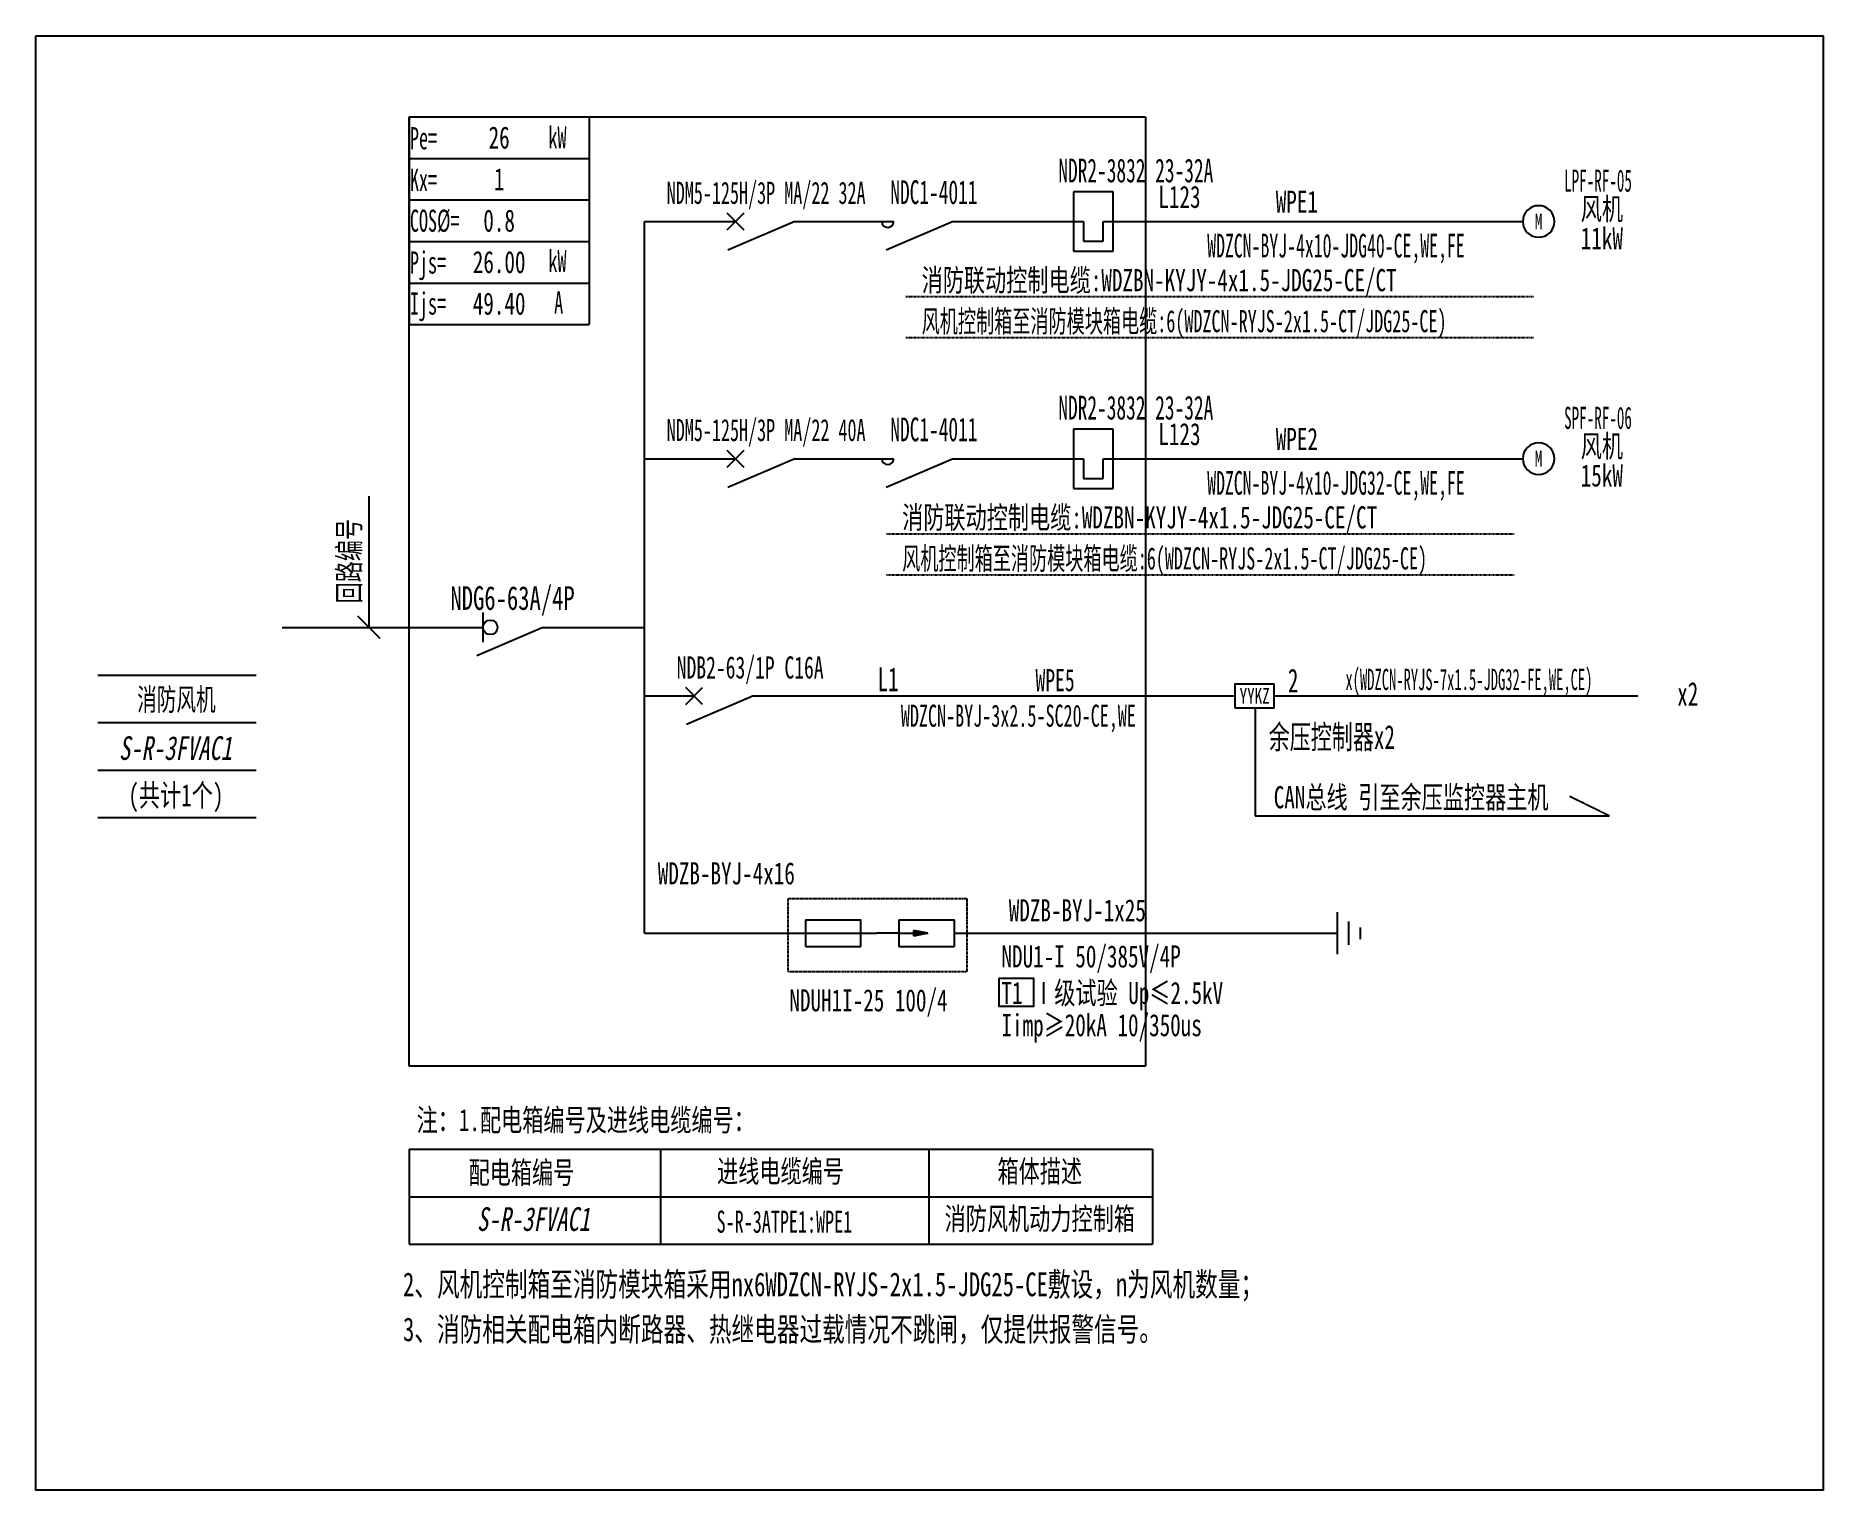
# Model space of a CAD drawing. Extents: x 424994 to 427469, y 333846 to 335860.
import ezdxf
from ezdxf.enums import TextEntityAlignment as Align

# ---------------------------------------------------------------- set-up
doc = ezdxf.new("R2010")
doc.units = 0
doc.header["$MEASUREMENT"] = 0
for name, pattern in [('DASH', [0.35, 0.25, -0.1]), ('DASHDOT', [1, 0.5, -0.25, 0, -0.25]), ('DASHED', [0.75, 0.5, -0.25]), ('DASHED2', [0.375, 0.25, -0.125])]:
    doc.linetypes.add(name, pattern=pattern)
for name, color, linetype in [('D_E_Eqpm(强电设备)', 100, 'Continuous'), ('D_E_Eqpm（强电设备）', 100, 'Continuous'), ('D_E_Text(强电文字)', 51, 'Continuous'), ('D_E_Text（强电文字）', 51, 'Continuous'), ('D_E_Wire(强电线缆)', 10, 'Continuous'), ('D_E_Wire（强电线缆）', 10, 'Continuous'), ('D_Em_Eqpm（消防设备）', 100, 'Continuous'), ('D_T_TableDim（表格尺寸）', 255, 'Continuous'), ('E_E_Text（强电文字）', 51, 'Continuous'), ('系统图', 220, 'Continuous')]:
    doc.layers.add(name, color=color, linetype=linetype)
doc.styles.add('$1$电气', font='', dxfattribs={"width": 0.7})
doc.styles.add('$1$电气箱', font='simhei.ttf', dxfattribs={"width": 0.8, "oblique": 10})
doc.styles.add('$3$电气', font='', dxfattribs={"width": 0.7})
doc.styles.add('电气', font='', dxfattribs={"width": 0.7})
doc.styles.add('电气箱', font='simhei.ttf', dxfattribs={"width": 0.8, "oblique": 10})
doc.styles.get('$1$电气').set_extended_font_data('SimSun')
doc.styles.get('$3$电气').set_extended_font_data('SimSun')
doc.styles.get('电气').set_extended_font_data('SimSun')

# ---------------------------------------------------------------- blocks, each defined once
blk = doc.blocks.new('1')
at = {"layer": 'D_E_Eqpm(强电设备)'}
for p, q in [((-314387, 61832), (-314387, 61082)), ((-313887, 61832), (-314387, 61832)), ((-313887, 61082), (-313887, 61832)), ((-314262, 61457), (-314262, 61207)), ((-314012, 61207), (-314012, 61457)), ((-314387, 61082), (-313887, 61082)), ((-314262, 61207), (-314012, 61207))]:
    blk.add_line(p, q, dxfattribs=at)
blk = doc.blocks.new('A$C670F4C17')
at = {"layer": 'D_E_Wire（强电线缆）', "linetype": 'DASHDOT', "ltscale": 0.5}
blk.add_line((0, 0), (7936, 0), dxfattribs=at)
at = {"layer": 'D_E_Text（强电文字）', "style": '电气', "width": 0.7}
blk.add_text('消防联动控制电缆:WDZBN-KYJY-4x1.5-JDG25-CE/CT', height=280, dxfattribs=at).set_placement((198, 68))
blk = doc.blocks.new('A$C70CE04DF')
at = {"layer": 'D_E_Wire（强电线缆）', "linetype": 'DASHDOT', "ltscale": 0.5}
blk.add_line((0, 0), (7936, 0), dxfattribs=at)
at = {"layer": 'D_E_Text（强电文字）', "style": '电气', "width": 0.6}
blk.add_text('风机控制箱至消防模块箱电缆:6(WDZCN-RYJS-2x1.5-CT/JDG25-CE)', height=280, dxfattribs=at).set_placement((198, 68))
blk = doc.blocks.new('电机')
at = {"layer": 'D_E_Eqpm（强电设备）'}
for start, end in [(90, 180), (180, 270), (0, 90), (270, 0)]:
    blk.add_arc((0, 0), 200, start, end, dxfattribs=at)
at = {"layer": 'D_E_Eqpm（强电设备）', "color": 51, "style": '电气', "width": 0.7}
blk.add_text('M', height=200, dxfattribs=at).set_placement((0, 0), align=Align.MIDDLE)

msp = doc.modelspace()

# ---------------------------------------------------------------- linework, layer by layer
at = {"linetype": 'DASHED'}
for p, q in [((425511.5, 335747.5, 0), (426530.6, 335747.5, 0)), ((425511.5, 334433.4, 0), (425511.5, 335747.5, 0)), ((426530.6, 335747.5, 0), (426530.6, 334433.4, 0)), ((426530.6, 334433.4, 0), (425511.5, 334433.4, 0))]:
    msp.add_line(p, q, dxfattribs=at)
at = {"linetype": 'DASHED2', "elevation": 0}
msp.add_lwpolyline([(426036, 334665.6), (426283.4, 334665.6), (426283.4, 334563.7), (426036, 334563.7)], close=True, dxfattribs=at)
at = {"layer": 'D_E_Eqpm(强电设备)', "color": 100}
for p, q in [((425951.6, 335591.2, 0), (425974.8, 335614.4, 0)), ((425974.8, 335591.2, 0), (425951.6, 335614.4, 0)), ((425974.8, 335614.4, 0), (425951.6, 335591.2, 0)), ((425951.6, 335614.4, 0), (425974.8, 335591.2, 0)), ((426045.4, 335602.8, 0), (425952.7, 335563.1, 0)), ((426264.3, 335602.8, 0), (426171.6, 335563.1, 0)), ((425951.6, 335262.7, 0), (425974.8, 335285.9, 0)), ((425974.8, 335262.7, 0), (425951.6, 335285.9, 0)), ((425974.8, 335285.9, 0), (425951.6, 335262.7, 0)), ((425951.6, 335285.9, 0), (425974.8, 335262.7, 0)), ((426045.4, 335274.3, 0), (425952.7, 335234.6, 0)), ((426264.3, 335274.3, 0), (426171.6, 335234.6, 0))]:
    msp.add_line(p, q, dxfattribs=at)
at = {"layer": 'D_E_Eqpm(强电设备)'}
for p, q in [((426060.2, 334636, 0), (426137.1, 334636, 0)), ((426060.2, 334636, 0), (426060.2, 334598.7, 0)), ((426136.9, 334598.7, 0), (426136.9, 334636, 0)), ((426189.5, 334636, 0), (426189.5, 334598.7, 0)), ((426189.5, 334636, 0), (426266.5, 334636, 0)), ((426266.2, 334598.7, 0), (426266.2, 334636, 0)), ((426189.5, 334617.4, 0), (426158.4, 334617.4, 0)), ((426189.5, 334617.4, 0), (426229.4, 334617.4, 0)), ((426229.4, 334617.4, 0), (426210, 334621.3, 0)), ((426210, 334613.4, 0), (426210, 334621.3, 0)), ((426229.4, 334617.4, 0), (426210, 334613.4, 0)), ((426060.2, 334598.7, 0), (426136.9, 334598.7, 0)), ((426189.5, 334598.7, 0), (426266.2, 334598.7, 0))]:
    msp.add_line(p, q, dxfattribs=at)
at = {"layer": 'D_E_Eqpm(强电设备)', "color": 100}
for centre in [(426174, 335602.8, 0), (426174, 335274.3, 0)]:
    msp.add_arc(centre, 8.21, 180, 0, dxfattribs=at)
at = {"layer": 'D_E_Eqpm(强电设备)'}
msp.add_solid([(426210, 334613.4, 0), (426229.4, 334617.4, 0), (426210, 334621.3, 0)], dxfattribs=at)
at = {"layer": 'D_E_Eqpm（强电设备）'}
for p, q in [((425613.6, 335061.6, 0), (425613.6, 335020.1, 0)), ((425894.4, 334934.2, 0), (425917.6, 334957.5, 0)), ((425917.6, 334934.2, 0), (425894.4, 334957.5, 0)), ((425894.4, 334934.2, 0), (425917.6, 334957.5, 0)), ((425917.6, 334934.2, 0), (425894.4, 334957.5, 0)), ((425988.1, 334945.8, 0), (425895.4, 334906.1, 0)), ((425988.1, 334945.8, 0), (425895.4, 334906.1, 0))]:
    msp.add_line(p, q, dxfattribs=at)
at = {"layer": 'D_E_Eqpm（强电设备）', "color": 100}
msp.add_line((425605.1, 335002, 0), (425695.7, 335040.8, 0), dxfattribs=at)
at = {"layer": 'D_E_Eqpm（强电设备）'}
msp.add_circle((425623.7, 335040.8, 0), 10.1, dxfattribs=at)
at = {"layer": 'D_E_Text（强电文字）'}
for p, q in [((425511.5, 335747.5, 0), (425511.5, 335460.1, 0)), ((425511.5, 335747.5, 0), (425760.6, 335747.5, 0)), ((425760.6, 335747.5, 0), (425760.6, 335460.1, 0)), ((425511.5, 335690.1, 0), (425760.6, 335690.1, 0)), ((425511.5, 335632.6, 0), (425760.6, 335632.6, 0)), ((425511.5, 335575.1, 0), (425760.6, 335575.1, 0)), ((425511.5, 335517.6, 0), (425760.6, 335517.6, 0)), ((425511.5, 335460.1, 0), (425760.6, 335460.1, 0)), ((425455.9, 335040.8, 0), (425455.9, 335222.5, 0)), ((425471.4, 335025.3, 0), (425440.4, 335056.3, 0))]:
    msp.add_line(p, q, dxfattribs=at)
at = {"layer": 'D_E_Text（强电文字）', "elevation": 0}
msp.add_lwpolyline([(426328.1, 334555.2), (426375.7, 334555.2), (426375.7, 334516), (426328.1, 334516)], close=True, dxfattribs=at)
at = {"layer": 'D_E_Wire(强电线缆)', "color": 10}
for p, q in [((425837.2, 335602.8, 0), (425963.2, 335602.8, 0)), ((426045.4, 335602.8, 0), (426182.2, 335602.8, 0)), ((426264.3, 335602.8, 0), (426445, 335602.8, 0)), ((426472.4, 335602.8, 0), (427053, 335602.8, 0)), ((425837.2, 335274.3, 0), (425963.2, 335274.3, 0)), ((426045.4, 335274.3, 0), (426182.2, 335274.3, 0)), ((426264.3, 335274.3, 0), (426445, 335274.3, 0)), ((426472.4, 335274.3, 0), (427053, 335274.3, 0))]:
    msp.add_line(p, q, dxfattribs=at)
at = {"layer": 'D_E_Wire（强电线缆）'}
for p, q in [((425837.2, 334617.4, 0), (425837.2, 335602.8, 0)), ((425837.2, 334934.3, 0), (425837.2, 335274.3, 0)), ((425335.4, 335040.8, 0), (425613.6, 335040.8, 0)), ((425695.7, 335040.8, 0), (425837.2, 335040.8, 0)), ((425837.2, 334945.8, 0), (425906, 334945.8, 0)), ((425837.2, 334880.1, 0), (425837.2, 334934.3, 0)), ((425988.1, 334945.8, 0), (426654.4, 334945.8, 0)), ((426709.1, 334945.8, 0), (427212.2, 334945.8, 0)), ((426796.4, 334588.2, 0), (426796.4, 334646.6, 0)), ((426812.3, 334601.4, 0), (426812.3, 334633.4, 0)), ((425837.2, 334617.4, 0), (426158.4, 334617.4, 0)), ((426266.2, 334617.4, 0), (426796.4, 334617.4, 0)), ((426828.3, 334609.3, 0), (426828.3, 334625.4, 0))]:
    msp.add_line(p, q, dxfattribs=at)
at = {"layer": 'D_E_Wire（强电线缆）', "linetype": 'DASH'}
for p, q in [((426682.6, 334929.4, 0), (426682.6, 334779.7, 0)), ((427172.9, 334779.7, 0), (427117.8, 334806.8, 0)), ((426682.6, 334779.7, 0), (427172.9, 334779.7, 0))]:
    msp.add_line(p, q, dxfattribs=at)
at = {"layer": 'D_Em_Eqpm（消防设备）', "elevation": 0}
msp.add_lwpolyline([(426654.4, 334929.4), (426709.1, 334929.4), (426709.1, 334962.3), (426654.4, 334962.3)], close=True, dxfattribs=at)
at = {"layer": 'D_T_TableDim（表格尺寸）', "color": 255}
for p, q in [((425080.6, 334974.6, 0), (425299.6, 334974.6, 0)), ((425080.6, 334908.9, 0), (425299.6, 334908.9, 0)), ((425080.6, 334843.2, 0), (425299.6, 334843.2, 0)), ((425080.6, 334843.2, 0), (425299.6, 334843.2, 0)), ((425080.6, 334843.2, 0), (425299.6, 334843.2, 0)), ((425080.6, 334843.2, 0), (425299.6, 334843.2, 0)), ((425080.6, 334843.2, 0), (425299.6, 334843.2, 0)), ((425080.6, 334777.5, 0), (425299.6, 334777.5, 0))]:
    msp.add_line(p, q, dxfattribs=at)
at = {"layer": 'D_T_TableDim（表格尺寸）', "ltscale": 3.5}
for p, q in [((425511.5, 334318.1, 0), (426540.6, 334318.1, 0)), ((425511.5, 334318.1, 0), (425511.5, 334186.7, 0)), ((425859.5, 334318.1, 0), (425859.5, 334186.7, 0)), ((426230.9, 334318.1, 0), (426230.9, 334186.7, 0)), ((426540.6, 334318.1, 0), (426540.6, 334186.7, 0)), ((425511.5, 334252.4, 0), (426540.6, 334252.4, 0)), ((425511.5, 334252.4, 0), (426540.6, 334252.4, 0)), ((425859.5, 334252.4, 0), (425859.5, 334186.7, 0)), ((426230.9, 334252.4, 0), (426230.9, 334186.7, 0)), ((425511.5, 334186.7, 0), (426540.6, 334186.7, 0))]:
    msp.add_line(p, q, dxfattribs=at)
at = {"layer": '系统图', "ltscale": 9973.992009}
msp.add_lwpolyline([(424994.5, 335860), (427469, 335860), (427469, 333846), (424994.5, 333846)], close=True, dxfattribs=at)

# ---------------------------------------------------------------- block references
at = {"layer": 'D_E_Eqpm(强电设备)', "color": 100, "xscale": 0.1094943036279288, "yscale": 0.1094943036279288, "zscale": 0.1094943036279288}
for p in [(460854.9, 328873.6, 0), (460854.9, 328545.1, 0)]:
    msp.add_blockref('1', p, dxfattribs=at)
at = {"layer": 'D_E_Eqpm（强电设备）', "xscale": 0.1094943036279288, "yscale": 0.1094943036279288, "zscale": 0.1094943036279288}
for p in [(427074.9, 335602.8, 0), (427074.9, 335274.3, 0)]:
    msp.add_blockref('电机', p, dxfattribs=at)
at = {"layer": 'D_E_Wire（强电线缆）', "xscale": 0.1094943036279288, "yscale": 0.1094943036279288, "zscale": 0.1094943036279288}
for name, p in [('A$C670F4C17', (426199.2, 335498.8, 0)), ('A$C70CE04DF', (426199.2, 335442, 0)), ('A$C670F4C17', (426172.2, 335170.3, 0)), ('A$C70CE04DF', (426172.2, 335113.5, 0))]:
    msp.add_blockref(name, p, dxfattribs=at)

# ---------------------------------------------------------------- texts
at = {"layer": 'D_E_Text(强电文字)', "color": 51, "style": '电气', "width": 0.6}
for s, height, p in [('NDR2-3832 23-32A', 32.848, (426410.1, 335657, 0)), ('NDC1-4011', 32.85, (426177.5, 335627, 0)), ('NDR2-3832 23-32A', 32.848, (426410.1, 335328.6, 0)), ('NDC1-4011', 32.85, (426177.5, 335298.5, 0))]:
    msp.add_text(s, height=height, dxfattribs=at).set_placement(p)
at = {"layer": 'D_E_Text(强电文字)', "color": 51, "style": '电气', "width": 0.55}
for s, p in [('WDZCN-BYJ-4x10-JDG40-CE,WE,FE', (426794.4, 335565.4, 0)), ('WDZCN-BYJ-4x10-JDG32-CE,WE,FE', (426794.4, 335236.9, 0))]:
    msp.add_text(s, height=32.848, dxfattribs=at).set_placement(p, align=Align.MIDDLE)
at = {"layer": 'D_E_Text(强电文字)', "color": 51, "style": '$3$电气', "width": 0.7}
msp.add_text('NDG6-63A/4P', height=32.848, dxfattribs=at).set_placement((425654.6, 335065, 0), align=Align.CENTER)
at = {"layer": 'D_E_Text(强电文字)', "style": '电气', "width": 0.7}
for s, p in [('WDZB-BYJ-4x16', (425855.6, 334684.9, 0)), ('WDZB-BYJ-1x25', (426341.5, 334633.7, 0)), ('T1 Ⅰ级试验 Up≤2.5kV ', (426331.4, 334519.3, 0)), ('Iimp≥20kA 10/350us', (426331.4, 334474.7, 0))]:
    msp.add_text(s, height=30.658, dxfattribs=at).set_placement(p)
at = {"layer": 'D_E_Text(强电文字)', "color": 51, "true_color": 0xffff7f, "style": '电气', "width": 0.7}
msp.add_text('NDU1-I 50/385V/4P', height=30.658, dxfattribs=at).set_placement((426331.4, 334569.9, 0))
at = {"layer": 'D_E_Text（强电文字）', "linetype": 'Continuous', "style": '电气', "width": 0.6}
for s, height, p in [('Pe=', 30.66, (425512.5, 335702.8, 0)), ('kW', 30.66, (425704.2, 335703.9, 0)), ('Kx=', 30.66, (425512.5, 335645.2, 0)), ('COS%%C=', 30.66, (425512.5, 335588.6, 0)), ('Pjs=', 30.66, (425512.5, 335530.7, 0)), ('kW', 30.66, (425704.2, 335532.7, 0)), ('Ijs=', 30.66, (425512.5, 335473.9, 0)), ('A', 30.7, (425712.1, 335475.2, 0))]:
    msp.add_text(s, height=height, dxfattribs=at).set_placement(p)
at = {"layer": 'D_E_Text（强电文字）', "color": 51, "style": '电气', "width": 0.5}
for s, height, p in [('LPF-RF-05', 30.66, (427157.2, 335644.1, 0)), ('SPF-RF-06', 30.66, (427157.2, 335315.6, 0)), ('x(WDZCN-RYJS-7x1.5-JDG32-FE,WE,CE)', 29.563, (426978.5, 334953.9, 0))]:
    msp.add_text(s, height=height, dxfattribs=at).set_placement(p, align=Align.CENTER)
at = {"layer": 'D_E_Text（强电文字）'}
for s, height, style, width, p in [('NDM5-125H/3P MA/22 32A', 30.658, '电气', 0.6, (426005.6, 335640, 0)), ('风机', 30.66, '电气', 0.7, (427162.5, 335620.9, 0)), ('11kW', 30.66, '电气', 0.7, (427162.5, 335580.1, 0)), ('NDM5-125H/3P MA/22 40A', 30.658, '电气', 0.6, (426005.6, 335311.5, 0)), ('风机', 30.66, '电气', 0.7, (427162.5, 335292.4, 0)), ('15kW', 30.66, '电气', 0.7, (427162.5, 335251.6, 0)), ('NDB2-63/1P C16A', 30.658, '电气', 0.65, (425983.5, 334982.8, 0)), ('消防风机', 30.66, '$1$电气', 0.65, (425189.2, 334941.6, 0)), ('WDZCN-BYJ-3x2.5-SC20-CE,WE', 30.658, '电气', 0.6, (426354.8, 334914.8, 0)), ('CAN总线 引至余压监控器主机', 30.658, '电气', 0.7, (426898.5, 334806.4, 0)), ('配电箱编号', 30.66, '电气', 0.7, (425666.8, 334286.6, 0)), ('进线电缆编号', 30.66, '电气', 0.7, (426025.5, 334288.3, 0)), ('箱体描述', 30.66, '电气', 0.7, (426384.4, 334288.3, 0)), ('S-R-3ATPE1:WPE1', 30.658, '电气', 0.6, (426030.9, 334217.9, 0)), ('消防风机动力控制箱', 30.66, '电气', 0.7, (426384.4, 334222.6, 0))]:
    msp.add_text(s, height=height, dxfattribs=dict(at, style=style, width=width)).set_placement(p, align=Align.MIDDLE)
at = {"layer": 'D_E_Text（强电文字）', "style": '电气', "width": 0.7}
for s, height, p in [('L123', 30.66, (426548.6, 335621.6, 0)), ('L123', 30.66, (426548.6, 335293.1, 0)), ('注：1.配电箱编号及进线电缆编号：', 30.658, (425521.7, 334343.3, 0)), (' 2、风机控制箱至消防模块箱采用nx6WDZCN-RYJS-2x1.5-JDG25-CE敷设，n为风机数量；', 32.848, (425487.3, 334114.7, 0)), (' 3、消防相关配电箱内断路器、热继电器过载情况不跳闸，仅提供报警信号。', 32.848, (425487.3, 334052.4, 0))]:
    msp.add_text(s, height=height, dxfattribs=at).set_placement(p)
at = {"layer": 'D_E_Text（强电文字）', "color": 51, "style": '电气', "width": 0.7}
for s, p in [('WPE1', (426711.1, 335614.9, 0)), ('WPE2', (426711.1, 335286.4, 0))]:
    msp.add_text(s, height=30.66, dxfattribs=at).set_placement(p)
at = {"layer": 'D_E_Text（强电文字）', "style": '$3$电气', "width": 0.7}
msp.add_text('回路编号', height=30.66, rotation=90, dxfattribs=at).set_placement((425443.5, 335073.9, 0))
at = {"layer": 'D_E_Text（强电文字）', "oblique": 10, "width": 0.7}
for style, p in [('$1$电气箱', (425187.9, 334873.7, 0)), ('电气箱', (425683.5, 334221.5, 0))]:
    msp.add_text('S-R-3FVAC1', height=32.85, dxfattribs=dict(at, style=style)).set_placement(p, align=Align.MIDDLE)
at = {"layer": 'D_E_Text（强电文字）', "style": '$1$电气', "width": 0.7}
msp.add_text('(共计1个)', height=30.66, dxfattribs=at).set_placement((425188.5, 334793.1, 0), align=Align.CENTER)
at = {"layer": 'D_E_Text（强电文字）', "color": 51, "true_color": 0xffff7f, "style": '电气', "width": 0.7}
msp.add_text('NDUH1I-25 100/4', height=30.658, dxfattribs=at).set_placement((426037.8, 334509.1, 0))
at = {"layer": 'D_E_Text（强电文字）', "width": 249.077, "attachment_point": 5, "style": '电气'}
for s, insert, char_height in [('26', (425636, 335718.8, 0), 30.66), ('1', (425636, 335661.3, 0), 30.7), ('0.8', (425636, 335603.8, 0), 30.66), ('{\\C200;26.00}', (425636, 335546.4, 0), 30.658), ('{\\C200;49.40}', (425636, 335488.9, 0), 30.658)]:
    msp.add_mtext(s, dxfattribs=dict(at, insert=insert, char_height=char_height))
at = {"layer": 'D_Em_Eqpm（消防设备）', "color": 51, "style": '电气', "width": 0.7}
msp.add_text('YYKZ', height=21.9, dxfattribs=at).set_placement((426681.9, 334935.1, 0), align=Align.CENTER)
at = {"layer": 'E_E_Text（强电文字）', "linetype": 'Continuous', "style": '电气', "width": 0.65}
for s, height, p in [('L1', 32.85, (426159.8, 334952.4, 0)), ('2', 32.8, (426727.9, 334950.7, 0)), ('x2', 32.85, (427266.9, 334932.2, 0)), ('余压控制器x2', 32.85, (426701.3, 334872.6, 0))]:
    msp.add_text(s, height=height, dxfattribs=at).set_placement(p)
msp.add_text('WPE5', height=30.66, dxfattribs=at).set_placement((426405.6, 334952.4, 0), align=Align.CENTER)

doc.saveas('drawing.dxf')
